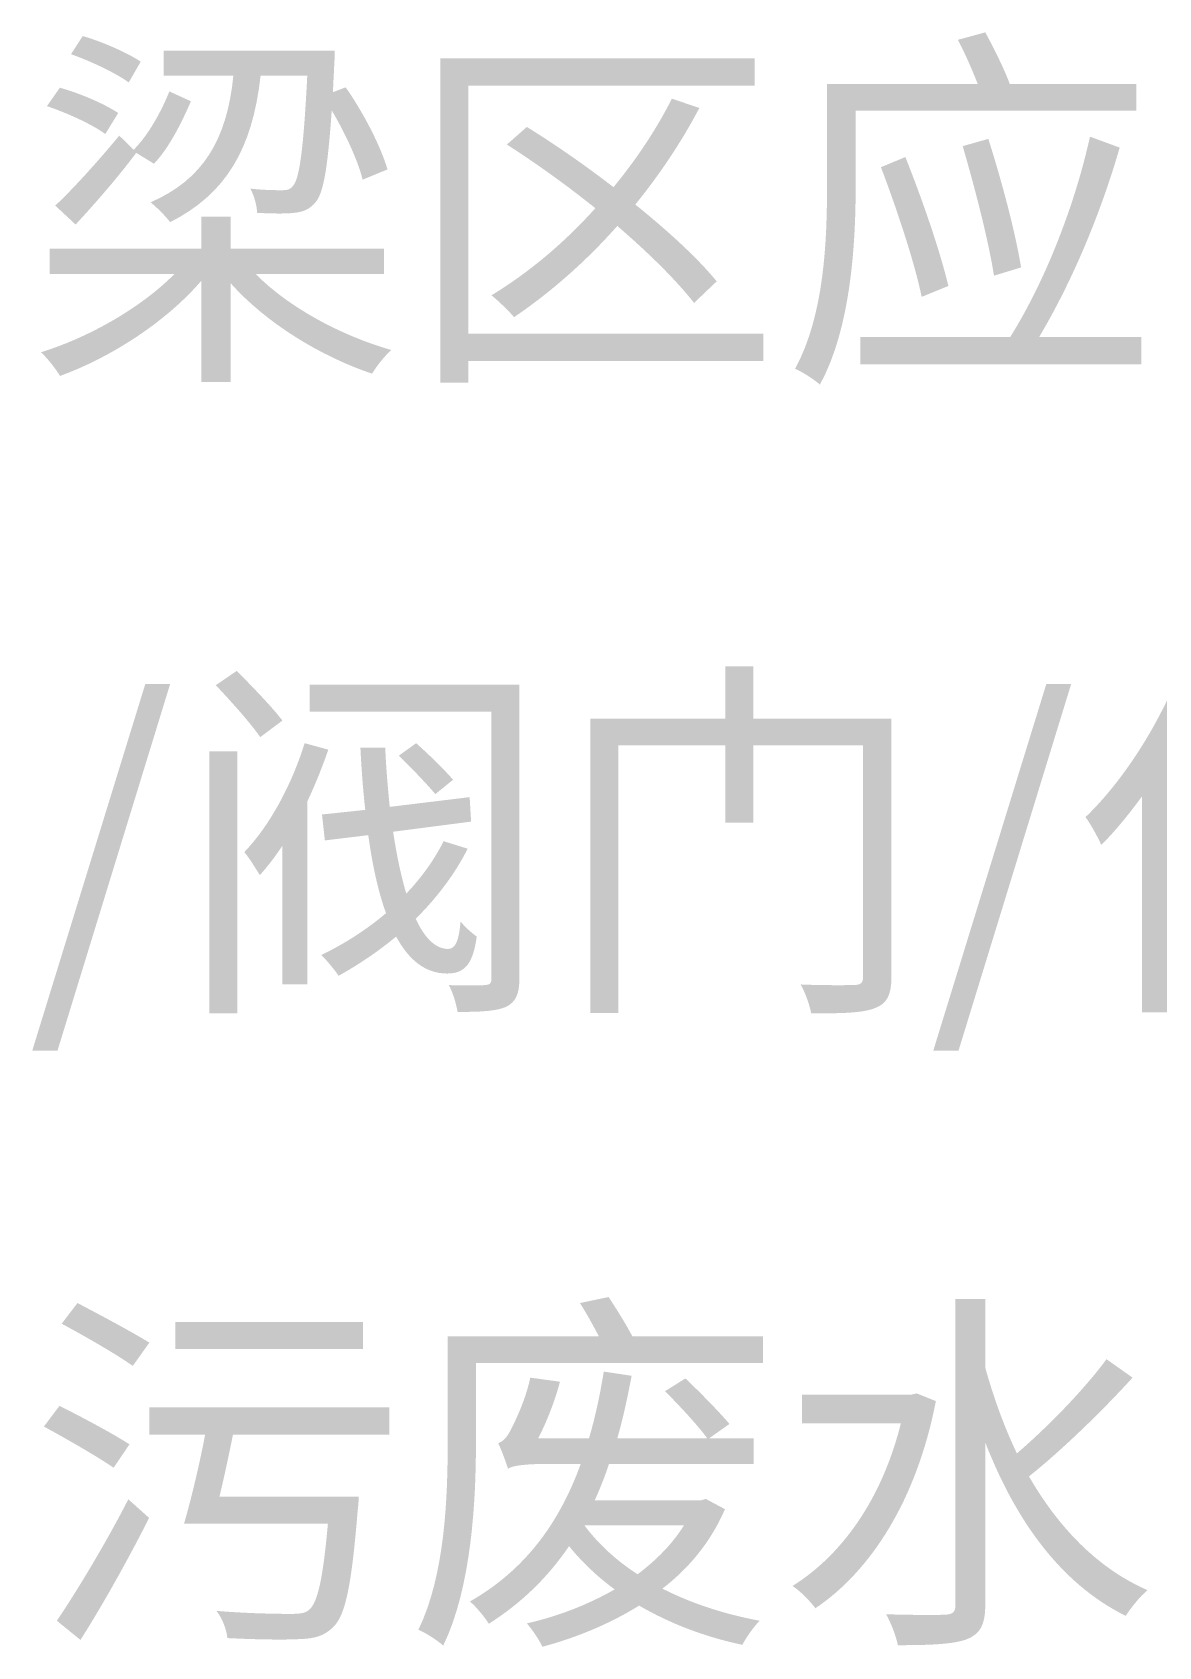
# Model space of a CAD drawing. Header units: millimetres. Extents: x -4600 to 229000, y -4300 to 19460.
# Drawn here: x 218776 to 219633, y 12971 to 14198 of the extents above; entities that cross this region are included whole.
import ezdxf

# ---------------------------------------------------------------- set-up
doc = ezdxf.new("R2010")
doc.units = ezdxf.units.MM
doc.header["$LTSCALE"] = 100
doc.layers.add('R2-LEGEND', color=7, linetype='Continuous', lineweight=18)

# ---------------------------------------------------------------- blocks, each defined once
blk = doc.blocks.new('A06_SHEET')
at = {"layer": 'R2-LEGEND'}
h = blk.add_hatch(color=256, dxfattribs=at)
edge = h.paths.add_edge_path()
edge.add_spline(control_points=[(18805.6, 14181.3), (18820.8, 14175.9), (18839.7, 14167), (18849.5, 14159.8)], knot_values=[0, 0, 0, 0, 1, 1, 1, 1], degree=3, periodic=0)
edge.add_line((18849.5, 14159.8), (18858.6, 14175.6))
edge.add_spline(control_points=[(18858.6, 14175.6), (18848.9, 14182.2), (18829.4, 14190.8), (18814.5, 14195.1)], knot_values=[0, 0, 0, 0, 1, 1, 1, 1], degree=3, periodic=0)
edge.add_line((18814.5, 14195.1), (18805.6, 14181.3))
h = blk.add_hatch(color=256, dxfattribs=at)
edge = h.paths.add_edge_path()
edge.add_spline(control_points=[(19480.1, 14192.2), (19485.5, 14182.2), (19491.2, 14169), (19495.2, 14158.7)], knot_values=[0, 0, 0, 0, 1, 1, 1, 1], degree=3, periodic=0)
edge.add_line((19495.2, 14158.7), (19380.6, 14158.7))
edge.add_line((19380.6, 14158.7), (19380.6, 14080.5))
edge.add_spline(control_points=[(19380.6, 14080.5), (19380.6, 14039.8), (19378.6, 13982.8), (19356.3, 13942.1)], knot_values=[0, 0, 0, 0, 1, 1, 1, 1], degree=3, periodic=0)
edge.add_spline(control_points=[(19356.3, 13942.1), (19361.4, 13940.1), (19371.2, 13933.8), (19375.2, 13930.1)], knot_values=[0, 0, 0, 0, 1, 1, 1, 1], degree=3, periodic=0)
edge.add_spline(control_points=[(19375.2, 13930.1), (19398.7, 13972.8), (19402.4, 14036.9), (19402.4, 14080.5)], knot_values=[0, 0, 0, 0, 1, 1, 1, 1], degree=3, periodic=0)
edge.add_line((19402.4, 14080.5), (19402.4, 14138.4))
edge.add_line((19402.4, 14138.4), (19615.9, 14138.4))
edge.add_line((19615.9, 14138.4), (19615.9, 14158.7))
edge.add_line((19615.9, 14158.7), (19519.6, 14158.7))
edge.add_spline(control_points=[(19519.6, 14158.7), (19515.9, 14169), (19507.8, 14185.3), (19501, 14197.9)], knot_values=[0, 0, 0, 0, 1, 1, 1, 1], degree=3, periodic=0)
edge.add_line((19501, 14197.9), (19480.1, 14192.2))
edge = h.paths.add_edge_path(flags=0)
edge.add_line((19405.9, 13966.2), (19405.9, 13945.5))
edge.add_line((19405.9, 13945.5), (19619.6, 13945.5))
edge.add_line((19619.6, 13945.5), (19619.6, 13966.2))
edge.add_line((19619.6, 13966.2), (19541.9, 13966.2))
edge.add_spline(control_points=[(19541.9, 13966.2), (19568.3, 14010.6), (19589.5, 14062.7), (19603.2, 14110.3)], knot_values=[0, 0, 0, 0, 1, 1, 1, 1], degree=3, periodic=0)
edge.add_line((19603.2, 14110.3), (19580.6, 14118.6))
edge.add_spline(control_points=[(19580.6, 14118.6), (19569.7, 14069), (19547.7, 14010.6), (19519.9, 13966.2)], knot_values=[0, 0, 0, 0, 1, 1, 1, 1], degree=3, periodic=0)
edge.add_line((19519.9, 13966.2), (19405.9, 13966.2))
edge = h.paths.add_edge_path(flags=0)
edge.add_spline(control_points=[(19421.6, 14095.4), (19433.4, 14064.4), (19447.1, 14023.5), (19452.6, 13996.8)], knot_values=[0, 0, 0, 0, 1, 1, 1, 1], degree=3, periodic=0)
edge.add_line((19452.6, 13996.8), (19472.9, 14005.1))
edge.add_spline(control_points=[(19472.9, 14005.1), (19466.6, 14031.8), (19452.8, 14071.6), (19440.2, 14103.1)], knot_values=[0, 0, 0, 0, 1, 1, 1, 1], degree=3, periodic=0)
edge.add_line((19440.2, 14103.1), (19421.6, 14095.4))
edge = h.paths.add_edge_path(flags=0)
edge.add_spline(control_points=[(19483.8, 14111.4), (19492.9, 14080.2), (19503.5, 14039.5), (19507.6, 14012.9)], knot_values=[0, 0, 0, 0, 1, 1, 1, 1], degree=3, periodic=0)
edge.add_line((19507.6, 14012.9), (19528.2, 14019.2))
edge.add_spline(control_points=[(19528.2, 14019.2), (19523.9, 14045.8), (19513.3, 14085.6), (19503.3, 14116.9)], knot_values=[0, 0, 0, 0, 1, 1, 1, 1], degree=3, periodic=0)
edge.add_line((19503.3, 14116.9), (19483.8, 14111.4))
h = blk.add_hatch(color=256, dxfattribs=at)
edge = h.paths.add_edge_path()
edge.add_line((18876.1, 14183.9), (18876.1, 14165))
edge.add_line((18876.1, 14165), (18929.1, 14165))
edge.add_spline(control_points=[(18929.1, 14165), (18924.3, 14116.3), (18905.9, 14085.9), (18866.1, 14068.7)], knot_values=[0, 0, 0, 0, 1, 1, 1, 1], degree=3, periodic=0)
edge.add_spline(control_points=[(18866.1, 14068.7), (18870.4, 14065.3), (18878.1, 14057.6), (18881, 14053.6)], knot_values=[0, 0, 0, 0, 1, 1, 1, 1], degree=3, periodic=0)
edge.add_spline(control_points=[(18881, 14053.6), (18922.8, 14074.8), (18943.5, 14108.3), (18949.8, 14165)], knot_values=[0, 0, 0, 0, 1, 1, 1, 1], degree=3, periodic=0)
edge.add_line((18949.8, 14165), (18985.3, 14165))
edge.add_spline(control_points=[(18985.3, 14165), (18982.4, 14108), (18979.3, 14086.5), (18974.4, 14081.1)], knot_values=[0, 0, 0, 0, 1, 1, 1, 1], degree=3, periodic=0)
edge.add_spline(control_points=[(18974.4, 14081.1), (18972.1, 14078.2), (18969.8, 14077.9), (18965.8, 14077.9), (18961.8, 14077.9), (18952.6, 14077.9), (18942, 14079.1)], knot_values=[0, 0, 0, 0, 1, 1, 1, 2, 2, 2, 2], degree=3, periodic=0)
edge.add_spline(control_points=[(18942, 14079.1), (18944.9, 14073.9), (18946.9, 14066.2), (18947.2, 14060.7)], knot_values=[0, 0, 0, 0, 1, 1, 1, 1], degree=3, periodic=0)
edge.add_spline(control_points=[(18947.2, 14060.7), (18958.3, 14060.1), (18969.2, 14059.9), (18975.3, 14060.7)], knot_values=[0, 0, 0, 0, 1, 1, 1, 1], degree=3, periodic=0)
edge.add_spline(control_points=[(18975.3, 14060.7), (18982.1, 14061.3), (18987, 14063.3), (18991.6, 14068.7), (18997.6, 14075.9), (19000.8, 14093.9), (19003.9, 14138.6)], knot_values=[0, 0, 0, 0, 1, 1, 1, 2, 2, 2, 2], degree=3, periodic=0)
edge.add_spline(control_points=[(19003.9, 14138.6), (19014.5, 14120.6), (19024, 14100), (19027.4, 14085.9)], knot_values=[0, 0, 0, 0, 1, 1, 1, 1], degree=3, periodic=0)
edge.add_line((19027.4, 14085.9), (19046.3, 14093.7))
edge.add_spline(control_points=[(19046.3, 14093.7), (19041.4, 14110.9), (19028, 14136.9), (19014.5, 14156.1)], knot_values=[0, 0, 0, 0, 1, 1, 1, 1], degree=3, periodic=0)
edge.add_line((19014.5, 14156.1), (19004.8, 14152.4))
edge.add_line((19004.8, 14152.4), (19005.9, 14175))
edge.add_spline(control_points=[(19005.9, 14175), (19006.2, 14177.6), (19006.2, 14183.9), (19006.2, 14183.9)], knot_values=[0, 0, 0, 0, 1, 1, 1, 1], degree=3, periodic=0)
edge.add_line((19006.2, 14183.9), (18876.1, 14183.9))
h = blk.add_hatch(color=256, dxfattribs=at)
h.paths.add_polyline_path([(19086.4, 14178.2), (19086.4, 13931.5), (19107.9, 13931.5), (19107.9, 13948.1), (19332.2, 13948.1), (19332.2, 13968.8), (19107.9, 13968.8), (19107.9, 14157.3), (19325.6, 14157.3), (19325.6, 14178.2), (19086.4, 14178.2)])
edge = h.paths.add_edge_path(flags=0)
edge.add_spline(control_points=[(19137.1, 14112.6), (19159.2, 14098.5), (19182.7, 14081.6), (19204.4, 14064.2)], knot_values=[0, 0, 0, 0, 1, 1, 1, 1], degree=3, periodic=0)
edge.add_spline(control_points=[(19204.4, 14064.2), (19180.7, 14037.8), (19153.7, 14015.2), (19125.4, 13998)], knot_values=[0, 0, 0, 0, 1, 1, 1, 1], degree=3, periodic=0)
edge.add_spline(control_points=[(19125.4, 13998), (19130.2, 13994.2), (19138.8, 13985.9), (19142.6, 13981.4)], knot_values=[0, 0, 0, 0, 1, 1, 1, 1], degree=3, periodic=0)
edge.add_spline(control_points=[(19142.6, 13981.4), (19170.1, 14000), (19197, 14023.5), (19221.1, 14050.7)], knot_values=[0, 0, 0, 0, 1, 1, 1, 1], degree=3, periodic=0)
edge.add_spline(control_points=[(19221.1, 14050.7), (19245.1, 14030.1), (19266, 14009.4), (19279.5, 13992.2)], knot_values=[0, 0, 0, 0, 1, 1, 1, 1], degree=3, periodic=0)
edge.add_line((19279.5, 13992.2), (19296.7, 14008.6))
edge.add_spline(control_points=[(19296.7, 14008.6), (19282.4, 14026.1), (19260, 14046.7), (19234.8, 14067)], knot_values=[0, 0, 0, 0, 1, 1, 1, 1], degree=3, periodic=0)
edge.add_spline(control_points=[(19234.8, 14067), (19253.2, 14089.7), (19269.8, 14114.3), (19283.5, 14140.4)], knot_values=[0, 0, 0, 0, 1, 1, 1, 1], degree=3, periodic=0)
edge.add_line((19283.5, 14140.4), (19262.6, 14147.5))
edge.add_spline(control_points=[(19262.6, 14147.5), (19250.6, 14123.7), (19235.4, 14101.1), (19218.2, 14080.2)], knot_values=[0, 0, 0, 0, 1, 1, 1, 1], degree=3, periodic=0)
edge.add_spline(control_points=[(19218.2, 14080.2), (19196.7, 14096.8), (19173.5, 14112.9), (19152.3, 14126)], knot_values=[0, 0, 0, 0, 1, 1, 1, 1], degree=3, periodic=0)
edge.add_line((19152.3, 14126), (19137.1, 14112.6))
h = blk.add_hatch(color=256, dxfattribs=at)
edge = h.paths.add_edge_path()
edge.add_spline(control_points=[(18880.4, 14153), (18874.7, 14138.6), (18864.7, 14120), (18853.2, 14108.6)], knot_values=[0, 0, 0, 0, 1, 1, 1, 1], degree=3, periodic=0)
edge.add_line((18853.2, 14108.6), (18842.3, 14119.4))
edge.add_spline(control_points=[(18842.3, 14119.4), (18826, 14099.7), (18807.1, 14078.8), (18793.6, 14066.2)], knot_values=[0, 0, 0, 0, 1, 1, 1, 1], degree=3, periodic=0)
edge.add_line((18793.6, 14066.2), (18809.1, 14051.8))
edge.add_spline(control_points=[(18809.1, 14051.8), (18824.3, 14068.2), (18841.2, 14087.6), (18855.2, 14106.3)], knot_values=[0, 0, 0, 0, 1, 1, 1, 1], degree=3, periodic=0)
edge.add_line((18855.2, 14106.3), (18868.7, 14098))
edge.add_spline(control_points=[(18868.7, 14098), (18880.7, 14110.6), (18890.2, 14130.3), (18896.8, 14145.5)], knot_values=[0, 0, 0, 0, 1, 1, 1, 1], degree=3, periodic=0)
edge.add_line((18896.8, 14145.5), (18880.4, 14153))
edge = h.paths.add_edge_path(flags=0)
edge.add_spline(control_points=[(18787.3, 14141.8), (18802.8, 14136.6), (18822, 14127.8), (18831.7, 14120.6)], knot_values=[0, 0, 0, 0, 1, 1, 1, 1], degree=3, periodic=0)
edge.add_line((18831.7, 14120.6), (18841.5, 14136.6))
edge.add_spline(control_points=[(18841.5, 14136.6), (18831.1, 14143.5), (18812, 14151.8), (18797.1, 14155.8)], knot_values=[0, 0, 0, 0, 1, 1, 1, 1], degree=3, periodic=0)
edge.add_line((18797.1, 14155.8), (18787.3, 14141.8))
h = blk.add_hatch(color=256, dxfattribs=at)
edge = h.paths.add_edge_path()
edge.add_line((18904.8, 14057.9), (18904.8, 14033.5))
edge.add_line((18904.8, 14033.5), (18789.3, 14033.5))
edge.add_line((18789.3, 14033.5), (18789.3, 14014.3))
edge.add_line((18789.3, 14014.3), (18884.4, 14014.3))
edge.add_spline(control_points=[(18884.4, 14014.3), (18858.9, 13988.5), (18819.1, 13965.9), (18782.7, 13954.7)], knot_values=[0, 0, 0, 0, 1, 1, 1, 1], degree=3, periodic=0)
edge.add_spline(control_points=[(18782.7, 13954.7), (18787.6, 13950.4), (18793.9, 13942.1), (18797.3, 13936.7)], knot_values=[0, 0, 0, 0, 1, 1, 1, 1], degree=3, periodic=0)
edge.add_spline(control_points=[(18797.3, 13936.7), (18835.7, 13950.7), (18877.8, 13977.6), (18904.8, 14009.1)], knot_values=[0, 0, 0, 0, 1, 1, 1, 1], degree=3, periodic=0)
edge.add_line((18904.8, 14009.1), (18904.8, 13932.1))
edge.add_line((18904.8, 13932.1), (18927.1, 13932.1))
edge.add_line((18927.1, 13932.1), (18927.1, 14007.1))
edge.add_spline(control_points=[(18927.1, 14007.1), (18953.8, 13977.1), (18995.3, 13951.6), (19034.6, 13938.4)], knot_values=[0, 0, 0, 0, 1, 1, 1, 1], degree=3, periodic=0)
edge.add_spline(control_points=[(19034.6, 13938.4), (19037.7, 13943.8), (19044.3, 13952.1), (19049.2, 13956.4)], knot_values=[0, 0, 0, 0, 1, 1, 1, 1], degree=3, periodic=0)
edge.add_spline(control_points=[(19049.2, 13956.4), (19011.1, 13967.3), (18971, 13988.8), (18946, 14014.3)], knot_values=[0, 0, 0, 0, 1, 1, 1, 1], degree=3, periodic=0)
edge.add_line((18946, 14014.3), (19043.7, 14014.3))
edge.add_line((19043.7, 14014.3), (19043.7, 14033.5))
edge.add_line((19043.7, 14033.5), (18927.1, 14033.5))
edge.add_line((18927.1, 14033.5), (18927.1, 14057.9))
edge.add_line((18927.1, 14057.9), (18904.8, 14057.9))
h = blk.add_hatch(color=256, dxfattribs=at)
edge = h.paths.add_edge_path()
edge.add_spline(control_points=[(18915.7, 13701.6), (18927.1, 13689.6), (18942.3, 13672.7), (18949.5, 13662.1)], knot_values=[0, 0, 0, 0, 1, 1, 1, 1], degree=3, periodic=0)
edge.add_line((18949.5, 13662.1), (18966.4, 13674.7))
edge.add_spline(control_points=[(18966.4, 13674.7), (18958.9, 13684.7), (18943.2, 13700.8), (18931.7, 13712.5)], knot_values=[0, 0, 0, 0, 1, 1, 1, 1], degree=3, periodic=0)
edge.add_line((18931.7, 13712.5), (18915.7, 13701.6))
h = blk.add_hatch(color=256, dxfattribs=at)
edge = h.paths.add_edge_path()
edge.add_line((19303.3, 13715.9), (19303.3, 13676.1))
edge.add_line((19303.3, 13676.1), (19200.7, 13676.1))
edge.add_line((19200.7, 13676.1), (19200.7, 13452.4))
edge.add_line((19200.7, 13452.4), (19221.9, 13452.4))
edge.add_line((19221.9, 13452.4), (19221.9, 13655.8))
edge.add_line((19221.9, 13655.8), (19303.3, 13655.8))
edge.add_line((19303.3, 13655.8), (19303.3, 13597))
edge.add_line((19303.3, 13597), (19324.5, 13597))
edge.add_line((19324.5, 13597), (19324.5, 13655.8))
edge.add_line((19324.5, 13655.8), (19408.1, 13655.8))
edge.add_line((19408.1, 13655.8), (19408.1, 13480.2))
edge.add_spline(control_points=[(19408.1, 13480.2), (19408.1, 13475.3), (19406.4, 13473.9), (19401.3, 13473.6)], knot_values=[0, 0, 0, 0, 1, 1, 1, 1], degree=3, periodic=0)
edge.add_spline(control_points=[(19401.3, 13473.6), (19396.1, 13473.6), (19378.3, 13473.3), (19360.6, 13474.1)], knot_values=[0, 0, 0, 0, 1, 1, 1, 1], degree=3, periodic=0)
edge.add_spline(control_points=[(19360.6, 13474.1), (19364, 13468.1), (19367.5, 13458.1), (19368.6, 13452.1)], knot_values=[0, 0, 0, 0, 1, 1, 1, 1], degree=3, periodic=0)
edge.add_spline(control_points=[(19368.6, 13452.1), (19392.1, 13452.1), (19407.9, 13452.4), (19417, 13456.1)], knot_values=[0, 0, 0, 0, 1, 1, 1, 1], degree=3, periodic=0)
edge.add_spline(control_points=[(19417, 13456.1), (19426.2, 13459.5), (19429.6, 13466.1), (19429.6, 13479.9)], knot_values=[0, 0, 0, 0, 1, 1, 1, 1], degree=3, periodic=0)
edge.add_line((19429.6, 13479.9), (19429.6, 13676.1))
edge.add_line((19429.6, 13676.1), (19324.5, 13676.1))
edge.add_line((19324.5, 13676.1), (19324.5, 13715.9))
edge.add_line((19324.5, 13715.9), (19303.3, 13715.9))
h = blk.add_hatch(color=256, dxfattribs=at)
edge = h.paths.add_edge_path()
edge.add_spline(control_points=[(19649.9, 13714.8), (19633.3, 13671.5), (19605.8, 13628.8), (19577.2, 13601.3)], knot_values=[0, 0, 0, 0, 1, 1, 1, 1], degree=3, periodic=0)
edge.add_spline(control_points=[(19577.2, 13601.3), (19580.9, 13596.5), (19587.2, 13585), (19589.2, 13580.1)], knot_values=[0, 0, 0, 0, 1, 1, 1, 1], degree=3, periodic=0)
edge.add_spline(control_points=[(19589.2, 13580.1), (19599.8, 13590.7), (19610.1, 13603.3), (19620.2, 13617.1)], knot_values=[0, 0, 0, 0, 1, 1, 1, 1], degree=3, periodic=0)
edge.add_line((19620.2, 13617.1), (19620.2, 13452.9))
edge.add_line((19620.2, 13452.9), (19640.8, 13452.9))
edge.add_line((19640.8, 13452.9), (19640.8, 13648.9))
edge.add_spline(control_points=[(19640.8, 13648.9), (19652, 13667.8), (19662, 13688.2), (19670, 13708.5)], knot_values=[0, 0, 0, 0, 1, 1, 1, 1], degree=3, periodic=0)
edge.add_line((19670, 13708.5), (19649.9, 13714.8))
for points in [[(18776.1, 13423.7), (18795.3, 13423.7), (18881, 13702.5), (18862.1, 13702.5), (18776.1, 13423.7)], [(19461.4, 13423.7), (19480.6, 13423.7), (19566.3, 13702.5), (19547.4, 13702.5), (19461.4, 13423.7)], [(18910.8, 13651.2), (18910.8, 13452.1), (18932, 13452.1), (18932, 13651.2), (18910.8, 13651.2)], [(18885, 13217.6), (18885, 13197), (19027.7, 13197), (19027.7, 13217.6), (18885, 13217.6)]]:
    blk.add_hatch(color=256, dxfattribs=at).paths.add_polyline_path(points)
h = blk.add_hatch(color=256, dxfattribs=at)
edge = h.paths.add_edge_path()
edge.add_line((18987, 13701.9), (18987, 13681.6))
edge.add_line((18987, 13681.6), (19125.4, 13681.6))
edge.add_line((19125.4, 13681.6), (19125.4, 13478.7))
edge.add_spline(control_points=[(19125.4, 13478.7), (19125.4, 13474.7), (19124.2, 13473.9), (19120.2, 13473.6), (19116.8, 13473.3), (19105.3, 13473.3), (19093, 13473.6)], knot_values=[0, 0, 0, 0, 1, 1, 1, 2, 2, 2, 2], degree=3, periodic=0)
edge.add_spline(control_points=[(19093, 13473.6), (19095.9, 13468.4), (19098.7, 13459), (19099.6, 13453.2)], knot_values=[0, 0, 0, 0, 1, 1, 1, 1], degree=3, periodic=0)
edge.add_spline(control_points=[(19099.6, 13453.2), (19117.4, 13453.2), (19129.4, 13453.8), (19136.8, 13457.2)], knot_values=[0, 0, 0, 0, 1, 1, 1, 1], degree=3, periodic=0)
edge.add_spline(control_points=[(19136.8, 13457.2), (19144, 13461), (19146.6, 13467), (19146.6, 13478.4)], knot_values=[0, 0, 0, 0, 1, 1, 1, 1], degree=3, periodic=0)
edge.add_line((19146.6, 13478.4), (19146.6, 13701.9))
edge.add_line((19146.6, 13701.9), (18987, 13701.9))
edge = h.paths.add_edge_path(flags=0)
edge.add_spline(control_points=[(19089, 13583), (19081.8, 13568.7), (19072.1, 13555.2), (19060.6, 13543.2)], knot_values=[0, 0, 0, 0, 1, 1, 1, 1], degree=3, periodic=0)
edge.add_spline(control_points=[(19060.6, 13543.2), (19056.6, 13556.7), (19053.2, 13572.7), (19050.6, 13590.2)], knot_values=[0, 0, 0, 0, 1, 1, 1, 1], degree=3, periodic=0)
edge.add_line((19050.6, 13590.2), (19109.9, 13597.9))
edge.add_line((19109.9, 13597.9), (19108.8, 13616.5))
edge.add_line((19108.8, 13616.5), (19048, 13609.1))
edge.add_spline(control_points=[(19048, 13609.1), (19046.6, 13623.7), (19045.2, 13638.9), (19044.6, 13654.1)], knot_values=[0, 0, 0, 0, 1, 1, 1, 1], degree=3, periodic=0)
edge.add_line((19044.6, 13654.1), (19025.7, 13654.1))
edge.add_spline(control_points=[(19025.7, 13654.1), (19026.5, 13638), (19027.7, 13622), (19029.4, 13606.8)], knot_values=[0, 0, 0, 0, 1, 1, 1, 1], degree=3, periodic=0)
edge.add_line((19029.4, 13606.8), (18996.5, 13603.3))
edge.add_line((18996.5, 13603.3), (18998.7, 13583.6))
edge.add_line((18998.7, 13583.6), (19031.7, 13587.6))
edge.add_spline(control_points=[(19031.7, 13587.6), (19034.8, 13565.2), (19039.1, 13544.9), (19045.2, 13528.3)], knot_values=[0, 0, 0, 0, 1, 1, 1, 1], degree=3, periodic=0)
edge.add_spline(control_points=[(19045.2, 13528.3), (19030.3, 13515.7), (19013.4, 13504.8), (18995.9, 13496.5)], knot_values=[0, 0, 0, 0, 1, 1, 1, 1], degree=3, periodic=0)
edge.add_spline(control_points=[(18995.9, 13496.5), (18999.9, 13492.8), (19006.5, 13484.7), (19009.1, 13480.7)], knot_values=[0, 0, 0, 0, 1, 1, 1, 1], degree=3, periodic=0)
edge.add_spline(control_points=[(19009.1, 13480.7), (19024.2, 13489), (19039.1, 13499.1), (19052.9, 13510.5)], knot_values=[0, 0, 0, 0, 1, 1, 1, 1], degree=3, periodic=0)
edge.add_spline(control_points=[(19052.9, 13510.5), (19062.3, 13493), (19075, 13482.4), (19091.6, 13482.4), (19105.6, 13482.4), (19111.3, 13490.2), (19114.2, 13510.5)], knot_values=[0, 0, 0, 0, 1, 1, 1, 2, 2, 2, 2], degree=3, periodic=0)
edge.add_spline(control_points=[(19114.2, 13510.5), (19110.2, 13513.4), (19105, 13518), (19101.9, 13522)], knot_values=[0, 0, 0, 0, 1, 1, 1, 1], degree=3, periodic=0)
edge.add_spline(control_points=[(19101.9, 13522), (19100.7, 13507.9), (19098.2, 13501.1), (19092.4, 13501.1), (19082.7, 13501.1), (19074.4, 13509.7), (19067.8, 13524)], knot_values=[0, 0, 0, 0, 1, 1, 1, 2, 2, 2, 2], degree=3, periodic=0)
edge.add_spline(control_points=[(19067.8, 13524), (19083.5, 13539.7), (19097.3, 13557.5), (19107.3, 13577.3)], knot_values=[0, 0, 0, 0, 1, 1, 1, 1], degree=3, periodic=0)
edge.add_line((19107.3, 13577.3), (19089, 13583))
edge = h.paths.add_edge_path(flags=0)
edge.add_spline(control_points=[(19054.9, 13648), (19064.4, 13638.9), (19076.4, 13626.3), (19082.7, 13618.8)], knot_values=[0, 0, 0, 0, 1, 1, 1, 1], degree=3, periodic=0)
edge.add_line((19082.7, 13618.8), (19096.2, 13629.7))
edge.add_spline(control_points=[(19096.2, 13629.7), (19090.1, 13636.9), (19077.5, 13649.2), (19068.1, 13657.5)], knot_values=[0, 0, 0, 0, 1, 1, 1, 1], degree=3, periodic=0)
edge.add_line((19068.1, 13657.5), (19054.9, 13648))
h = blk.add_hatch(color=256, dxfattribs=at)
edge = h.paths.add_edge_path()
edge.add_spline(control_points=[(18983.3, 13657.5), (18973.5, 13626), (18956.9, 13595), (18937.4, 13574.7)], knot_values=[0, 0, 0, 0, 1, 1, 1, 1], degree=3, periodic=0)
edge.add_spline(control_points=[(18937.4, 13574.7), (18941.2, 13570.4), (18946.9, 13560.9), (18949.2, 13557.2)], knot_values=[0, 0, 0, 0, 1, 1, 1, 1], degree=3, periodic=0)
edge.add_spline(control_points=[(18949.2, 13557.2), (18955.2, 13563.8), (18960.9, 13571.3), (18966.4, 13579.6)], knot_values=[0, 0, 0, 0, 1, 1, 1, 1], degree=3, periodic=0)
edge.add_line((18966.4, 13579.6), (18966.4, 13474.1))
edge.add_line((18966.4, 13474.1), (18985.3, 13474.1))
edge.add_line((18985.3, 13474.1), (18985.3, 13613.1))
edge.add_spline(control_points=[(18985.3, 13613.1), (18991.3, 13626), (18996.7, 13639.2), (19001.3, 13652.6)], knot_values=[0, 0, 0, 0, 1, 1, 1, 1], degree=3, periodic=0)
edge.add_line((19001.3, 13652.6), (18983.3, 13657.5))
h = blk.add_hatch(color=256, dxfattribs=at)
edge = h.paths.add_edge_path()
edge.add_spline(control_points=[(18798.5, 13216.2), (18816.2, 13206.7), (18840.6, 13192.7), (18852.6, 13184.1)], knot_values=[0, 0, 0, 0, 1, 1, 1, 1], degree=3, periodic=0)
edge.add_line((18852.6, 13184.1), (18865.2, 13201.8))
edge.add_spline(control_points=[(18865.2, 13201.8), (18852.6, 13209.6), (18828, 13222.8), (18810.5, 13231.9)], knot_values=[0, 0, 0, 0, 1, 1, 1, 1], degree=3, periodic=0)
edge.add_line((18810.5, 13231.9), (18798.5, 13216.2))
h = blk.add_hatch(color=256, dxfattribs=at)
edge = h.paths.add_edge_path()
edge.add_spline(control_points=[(19192.7, 13231.9), (19197.6, 13224.2), (19202.7, 13215), (19207, 13206.7)], knot_values=[0, 0, 0, 0, 1, 1, 1, 1], degree=3, periodic=0)
edge.add_line((19207, 13206.7), (19092.1, 13206.7))
edge.add_line((19092.1, 13206.7), (19092.1, 13125.9))
edge.add_spline(control_points=[(19092.1, 13125.9), (19092.1, 13084.4), (19090.1, 13025.1), (19069.8, 12983.5)], knot_values=[0, 0, 0, 0, 1, 1, 1, 1], degree=3, periodic=0)
edge.add_spline(control_points=[(19069.8, 12983.5), (19075, 12981.5), (19084.7, 12975.2), (19088.7, 12971.5)], knot_values=[0, 0, 0, 0, 1, 1, 1, 1], degree=3, periodic=0)
edge.add_spline(control_points=[(19088.7, 12971.5), (19110.2, 13015.6), (19113.6, 13081.5), (19113.6, 13125.9)], knot_values=[0, 0, 0, 0, 1, 1, 1, 1], degree=3, periodic=0)
edge.add_line((19113.6, 13125.9), (19113.6, 13186.4))
edge.add_line((19113.6, 13186.4), (19331.9, 13186.4))
edge.add_line((19331.9, 13186.4), (19331.9, 13206.7))
edge.add_line((19331.9, 13206.7), (19232.5, 13206.7))
edge.add_spline(control_points=[(19232.5, 13206.7), (19227.7, 13215.9), (19220.5, 13227.3), (19214.5, 13236.5)], knot_values=[0, 0, 0, 0, 1, 1, 1, 1], degree=3, periodic=0)
edge.add_line((19214.5, 13236.5), (19192.7, 13231.9))
edge = h.paths.add_edge_path(flags=0)
edge.add_spline(control_points=[(19138, 13105.9), (19140.6, 13108.2), (19150.9, 13109.6), (19167.5, 13109.6)], knot_values=[0, 0, 0, 0, 1, 1, 1, 1], degree=3, periodic=0)
edge.add_line((19167.5, 13109.6), (19193.3, 13109.6))
edge.add_spline(control_points=[(19193.3, 13109.6), (19176.4, 13063.2), (19150, 13028.5), (19109, 13005)], knot_values=[0, 0, 0, 0, 1, 1, 1, 1], degree=3, periodic=0)
edge.add_spline(control_points=[(19109, 13005), (19113.6, 13001.3), (19120.8, 12992.4), (19123.4, 12988.1)], knot_values=[0, 0, 0, 0, 1, 1, 1, 1], degree=3, periodic=0)
edge.add_spline(control_points=[(19123.4, 12988.1), (19148.3, 13003.9), (19168.3, 13023.4), (19184.4, 13047.1)], knot_values=[0, 0, 0, 0, 1, 1, 1, 1], degree=3, periodic=0)
edge.add_spline(control_points=[(19184.4, 13047.1), (19194.4, 13034.8), (19205.9, 13023.9), (19219.1, 13014.2)], knot_values=[0, 0, 0, 0, 1, 1, 1, 1], degree=3, periodic=0)
edge.add_spline(control_points=[(19219.1, 13014.2), (19198.4, 13002.4), (19175.5, 12993.6), (19152.3, 12988.4)], knot_values=[0, 0, 0, 0, 1, 1, 1, 1], degree=3, periodic=0)
edge.add_spline(control_points=[(19152.3, 12988.4), (19156.3, 12983.8), (19161.8, 12975.8), (19164.1, 12970.6)], knot_values=[0, 0, 0, 0, 1, 1, 1, 1], degree=3, periodic=0)
edge.add_spline(control_points=[(19164.1, 12970.6), (19189.8, 12977.5), (19215, 12987.8), (19237.7, 13001.9)], knot_values=[0, 0, 0, 0, 1, 1, 1, 1], degree=3, periodic=0)
edge.add_spline(control_points=[(19237.7, 13001.9), (19260.9, 12988.4), (19287.5, 12978.1), (19316.2, 12972.1)], knot_values=[0, 0, 0, 0, 1, 1, 1, 1], degree=3, periodic=0)
edge.add_spline(control_points=[(19316.2, 12972.1), (19319, 12977.5), (19324.8, 12985.8), (19329.4, 12990.4)], knot_values=[0, 0, 0, 0, 1, 1, 1, 1], degree=3, periodic=0)
edge.add_spline(control_points=[(19329.4, 12990.4), (19302.7, 12995.3), (19277.5, 13003.6), (19255.4, 13014.8)], knot_values=[0, 0, 0, 0, 1, 1, 1, 1], degree=3, periodic=0)
edge.add_spline(control_points=[(19255.4, 13014.8), (19275.8, 13030.5), (19292.4, 13050.6), (19303, 13075.2)], knot_values=[0, 0, 0, 0, 1, 1, 1, 1], degree=3, periodic=0)
edge.add_line((19303, 13075.2), (19288.4, 13083))
edge.add_line((19288.4, 13083), (19284.4, 13081.8))
edge.add_line((19284.4, 13081.8), (19203.9, 13081.8))
edge.add_spline(control_points=[(19203.9, 13081.8), (19207.9, 13090.7), (19211.6, 13099.9), (19214.8, 13109.6)], knot_values=[0, 0, 0, 0, 1, 1, 1, 1], degree=3, periodic=0)
edge.add_line((19214.8, 13109.6), (19324.8, 13109.6))
edge.add_line((19324.8, 13109.6), (19324.8, 13129.1))
edge.add_line((19324.8, 13129.1), (19291, 13129.1))
edge.add_line((19291, 13129.1), (19306.4, 13140))
edge.add_spline(control_points=[(19306.4, 13140), (19298.7, 13149.1), (19284.1, 13164), (19272.9, 13174.6)], knot_values=[0, 0, 0, 0, 1, 1, 1, 1], degree=3, periodic=0)
edge.add_line((19272.9, 13174.6), (19257.4, 13164.9))
edge.add_spline(control_points=[(19257.4, 13164.9), (19268.3, 13154), (19282.7, 13138.5), (19289.5, 13129.1)], knot_values=[0, 0, 0, 0, 1, 1, 1, 1], degree=3, periodic=0)
edge.add_line((19289.5, 13129.1), (19221.1, 13129.1))
edge.add_spline(control_points=[(19221.1, 13129.1), (19225.4, 13144), (19228.8, 13159.7), (19232, 13176.6)], knot_values=[0, 0, 0, 0, 1, 1, 1, 1], degree=3, periodic=0)
edge.add_line((19232, 13176.6), (19210.8, 13179.8))
edge.add_spline(control_points=[(19210.8, 13179.8), (19207.9, 13161.7), (19204.2, 13144.8), (19199.6, 13129.1)], knot_values=[0, 0, 0, 0, 1, 1, 1, 1], degree=3, periodic=0)
edge.add_line((19199.6, 13129.1), (19160.9, 13129.1))
edge.add_spline(control_points=[(19160.9, 13129.1), (19167.2, 13141.1), (19173.5, 13156.9), (19177.5, 13172.1)], knot_values=[0, 0, 0, 0, 1, 1, 1, 1], degree=3, periodic=0)
edge.add_line((19177.5, 13172.1), (19154.9, 13175.2))
edge.add_spline(control_points=[(19154.9, 13175.2), (19151.4, 13157.7), (19142, 13139.1), (19139.7, 13134.8)], knot_values=[0, 0, 0, 0, 1, 1, 1, 1], degree=3, periodic=0)
edge.add_spline(control_points=[(19139.7, 13134.8), (19137.1, 13129.7), (19134, 13126.5), (19130.5, 13125.4)], knot_values=[0, 0, 0, 0, 1, 1, 1, 1], degree=3, periodic=0)
edge.add_spline(control_points=[(19130.5, 13125.4), (19133.1, 13120.2), (19136.5, 13110.5), (19138, 13105.9)], knot_values=[0, 0, 0, 0, 1, 1, 1, 1], degree=3, periodic=0)
edge = h.paths.add_edge_path(flags=0)
edge.add_spline(control_points=[(19271.8, 13062.9), (19262.9, 13048.6), (19250.6, 13036.3), (19236.5, 13025.7)], knot_values=[0, 0, 0, 0, 1, 1, 1, 1], degree=3, periodic=0)
edge.add_spline(control_points=[(19236.5, 13025.7), (19220.2, 13036.3), (19206.5, 13048.9), (19196.1, 13062.9)], knot_values=[0, 0, 0, 0, 1, 1, 1, 1], degree=3, periodic=0)
edge.add_line((19196.1, 13062.9), (19271.8, 13062.9))
h = blk.add_hatch(color=256, dxfattribs=at)
edge = h.paths.add_edge_path()
edge.add_spline(control_points=[(19593.2, 13189.2), (19576.3, 13166.3), (19548.5, 13137.7), (19525, 13117.6)], knot_values=[0, 0, 0, 0, 1, 1, 1, 1], degree=3, periodic=0)
edge.add_spline(control_points=[(19525, 13117.6), (19515.3, 13138), (19507.3, 13160), (19501, 13182.7)], knot_values=[0, 0, 0, 0, 1, 1, 1, 1], degree=3, periodic=0)
edge.add_line((19501, 13182.7), (19501, 13235.1))
edge.add_line((19501, 13235.1), (19478.3, 13235.1))
edge.add_line((19478.3, 13235.1), (19478.3, 13002.4))
edge.add_spline(control_points=[(19478.3, 13002.4), (19478.3, 12997), (19476.3, 12995.3), (19470.6, 12995), (19464.9, 12994.7), (19446.5, 12994.7), (19425.6, 12995.3)], knot_values=[0, 0, 0, 0, 1, 1, 1, 2, 2, 2, 2], degree=3, periodic=0)
edge.add_spline(control_points=[(19425.6, 12995.3), (19429.1, 12989), (19433.4, 12978.1), (19434.5, 12971.8)], knot_values=[0, 0, 0, 0, 1, 1, 1, 1], degree=3, periodic=0)
edge.add_spline(control_points=[(19434.5, 12971.8), (19461.1, 12971.8), (19477.5, 12972.7), (19487.2, 12976.4)], knot_values=[0, 0, 0, 0, 1, 1, 1, 1], degree=3, periodic=0)
edge.add_spline(control_points=[(19487.2, 12976.4), (19497, 12980.4), (19501, 12987.3), (19501, 13002.4)], knot_values=[0, 0, 0, 0, 1, 1, 1, 1], degree=3, periodic=0)
edge.add_line((19501, 13002.4), (19501, 13125.9))
edge.add_spline(control_points=[(19501, 13125.9), (19523.9, 13066.9), (19558.3, 13018.5), (19607.8, 12994.1)], knot_values=[0, 0, 0, 0, 1, 1, 1, 1], degree=3, periodic=0)
edge.add_spline(control_points=[(19607.8, 12994.1), (19611.8, 13000.4), (19619, 13009.3), (19624.4, 13013.6)], knot_values=[0, 0, 0, 0, 1, 1, 1, 1], degree=3, periodic=0)
edge.add_spline(control_points=[(19624.4, 13013.6), (19586.3, 13030.2), (19556.5, 13061.5), (19534.2, 13100.1)], knot_values=[0, 0, 0, 0, 1, 1, 1, 1], degree=3, periodic=0)
edge.add_spline(control_points=[(19534.2, 13100.1), (19559.1, 13119.9), (19590.1, 13150), (19613, 13175.2)], knot_values=[0, 0, 0, 0, 1, 1, 1, 1], degree=3, periodic=0)
edge.add_line((19613, 13175.2), (19593.2, 13189.2))
h = blk.add_hatch(color=256, dxfattribs=at)
edge = h.paths.add_edge_path()
edge.add_line((19361.7, 13162.3), (19361.7, 13140.5))
edge.add_line((19361.7, 13140.5), (19436.8, 13140.5))
edge.add_spline(control_points=[(19436.8, 13140.5), (19422.5, 13083.2), (19392.1, 13040.3), (19354.3, 13016.8)], knot_values=[0, 0, 0, 0, 1, 1, 1, 1], degree=3, periodic=0)
edge.add_spline(control_points=[(19354.3, 13016.8), (19359.7, 13013.6), (19368, 13005), (19371.8, 12999.9)], knot_values=[0, 0, 0, 0, 1, 1, 1, 1], degree=3, periodic=0)
edge.add_spline(control_points=[(19371.8, 12999.9), (19413.9, 13028.2), (19448.8, 13082.1), (19463.4, 13157.4)], knot_values=[0, 0, 0, 0, 1, 1, 1, 1], degree=3, periodic=0)
edge.add_line((19463.4, 13157.4), (19448.8, 13163.2))
edge.add_line((19448.8, 13163.2), (19444.8, 13162.3))
edge.add_line((19444.8, 13162.3), (19361.7, 13162.3))
h = blk.add_hatch(color=256, dxfattribs=at)
edge = h.paths.add_edge_path()
edge.add_spline(control_points=[(18785, 13138), (18802.5, 13128.5), (18826.3, 13114.8), (18838, 13106.7)], knot_values=[0, 0, 0, 0, 1, 1, 1, 1], degree=3, periodic=0)
edge.add_line((18838, 13106.7), (18850.1, 13124.5))
edge.add_spline(control_points=[(18850.1, 13124.5), (18837.7, 13132.5), (18813.7, 13145.4), (18796.8, 13153.7)], knot_values=[0, 0, 0, 0, 1, 1, 1, 1], degree=3, periodic=0)
edge.add_line((18796.8, 13153.7), (18785, 13138))
h = blk.add_hatch(color=256, dxfattribs=at)
edge = h.paths.add_edge_path()
edge.add_line((18865.2, 13152.6), (18865.2, 13131.9))
edge.add_line((18865.2, 13131.9), (18907.6, 13131.9))
edge.add_spline(control_points=[(18907.6, 13131.9), (18903.3, 13109), (18896.8, 13082.1), (18891.6, 13064.3)], knot_values=[0, 0, 0, 0, 1, 1, 1, 1], degree=3, periodic=0)
edge.add_line((18891.6, 13064.3), (19001, 13064.3))
edge.add_spline(control_points=[(19001, 13064.3), (18997.3, 13022.8), (18993.3, 13003.9), (18986.4, 12998.4)], knot_values=[0, 0, 0, 0, 1, 1, 1, 1], degree=3, periodic=0)
edge.add_spline(control_points=[(18986.4, 12998.4), (18983.3, 12995.9), (18979, 12995.6), (18972.1, 12995.6), (18963.5, 12995.6), (18939.4, 12995.9), (18916.2, 12997.9)], knot_values=[0, 0, 0, 0, 1, 1, 1, 2, 2, 2, 2], degree=3, periodic=0)
edge.add_spline(control_points=[(18916.2, 12997.9), (18920.8, 12992.1), (18924, 12983.5), (18924.5, 12977.2)], knot_values=[0, 0, 0, 0, 1, 1, 1, 1], degree=3, periodic=0)
edge.add_spline(control_points=[(18924.5, 12977.2), (18946.6, 12976.1), (18967.8, 12975.8), (18978.7, 12976.4)], knot_values=[0, 0, 0, 0, 1, 1, 1, 1], degree=3, periodic=0)
edge.add_spline(control_points=[(18978.7, 12976.4), (18990.7, 12976.7), (18997.9, 12978.7), (19004.8, 12985.3), (19014.5, 12994.4), (19019.1, 13017.9), (19023.7, 13074.9)], knot_values=[0, 0, 0, 0, 1, 1, 1, 2, 2, 2, 2], degree=3, periodic=0)
edge.add_spline(control_points=[(19023.7, 13074.9), (19024.2, 13078.1), (19024.5, 13084.7), (19024.5, 13084.7)], knot_values=[0, 0, 0, 0, 1, 1, 1, 1], degree=3, periodic=0)
edge.add_line((19024.5, 13084.7), (18918.5, 13084.7))
edge.add_spline(control_points=[(18918.5, 13084.7), (18922, 13099.3), (18925.7, 13116.5), (18928.8, 13131.9)], knot_values=[0, 0, 0, 0, 1, 1, 1, 1], degree=3, periodic=0)
edge.add_line((18928.8, 13131.9), (19047.7, 13131.9))
edge.add_line((19047.7, 13131.9), (19047.7, 13152.6))
edge.add_line((19047.7, 13152.6), (18865.2, 13152.6))
h = blk.add_hatch(color=256, dxfattribs=at)
edge = h.paths.add_edge_path()
edge.add_line((18794.8, 12990.4), (18812.8, 12975.8))
edge.add_spline(control_points=[(18812.8, 12975.8), (18829.7, 13002.4), (18849.8, 13038.3), (18865, 13068.6)], knot_values=[0, 0, 0, 0, 1, 1, 1, 1], degree=3, periodic=0)
edge.add_line((18865, 13068.6), (18849.2, 13082.7))
edge.add_spline(control_points=[(18849.2, 13082.7), (18832.6, 13050.3), (18809.9, 13012.5), (18794.8, 12990.4)], knot_values=[0, 0, 0, 0, 1, 1, 1, 1], degree=3, periodic=0)

msp = doc.modelspace()

# ---------------------------------------------------------------- block references
msp.add_blockref('A06_SHEET', (200000, 0))

doc.saveas('drawing.dxf')
